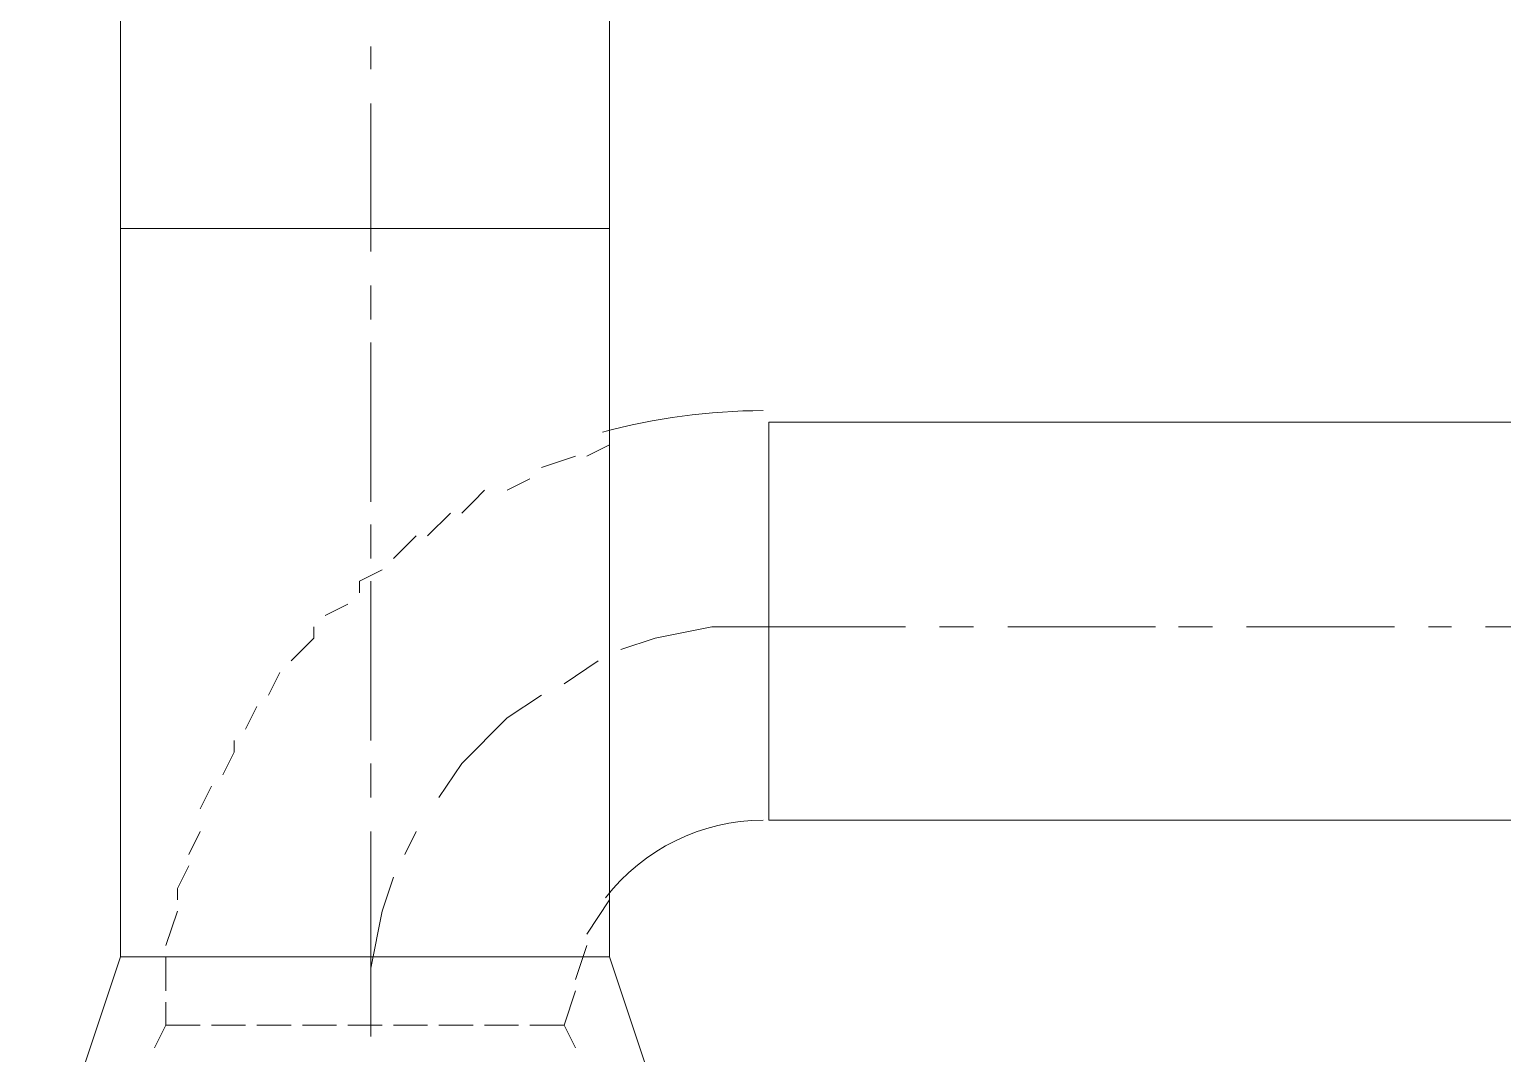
# Model space of a CAD drawing. Header units: metres. Extents: x -941 to 1333, y -28 to 1490.
# Drawn here: x 994.701 to 996.897, y 354.016 to 355.542 of the extents above; entities that cross this region are included whole.
import ezdxf

# ---------------------------------------------------------------- set-up
doc = ezdxf.new("R2010")
doc.units = ezdxf.units.M

msp = doc.modelspace()

# ---------------------------------------------------------------- linework, layer by layer
at = {"lineweight": 0}
for points in [[(994.8368, 356.059), (994.8368, 354.15966), (995.56602, 354.15966), (995.56602, 356.059)], [(995.20989, 355.51633), (995.20989, 355.48242)], [(995.20989, 355.43154), (995.20989, 355.21108)], [(995.56602, 355.245), (994.8368, 355.245)], [(995.20989, 355.16021), (995.20989, 355.10933)], [(995.20989, 355.07542), (995.20989, 354.838)], [(995.56602, 354.92279), (995.5321, 354.90583)], [(995.51514, 354.90583), (995.46427, 354.88887)], [(995.44731, 354.87192), (995.41339, 354.85496)], [(995.37947, 354.85496), (995.36251, 354.838), (995.34556, 354.82104)], [(995.20989, 354.80408), (995.20989, 354.75321)], [(995.3286, 354.82104), (995.29468, 354.78712)], [(995.27772, 354.78712), (995.24381, 354.75321)], [(995.22685, 354.73625), (995.19293, 354.71929), (995.19293, 354.70233)], [(995.20989, 354.71929), (995.20989, 354.48187)], [(995.17597, 354.68537), (995.14206, 354.66841)], [(995.1251, 354.65146), (995.1251, 354.6345), (995.09118, 354.60058)], [(996.00693, 354.65146), (995.80343, 354.65146), (995.71864, 354.65146), (995.63385, 354.6345), (995.58297, 354.61754)], [(996.10868, 354.65146), (996.05781, 354.65146)], [(996.38002, 354.65146), (996.15956, 354.65146)], [(996.46481, 354.65146), (996.41394, 354.65146)], [(996.73615, 354.65146), (996.51569, 354.65146)], [(996.82094, 354.65146), (996.78702, 354.65146)], [(997.09227, 354.65146), (996.87181, 354.65146)], [(995.54906, 354.60058), (995.49818, 354.56666)], [(995.07422, 354.58362), (995.05726, 354.54971)], [(995.46427, 354.54971), (995.41339, 354.51579), (995.34556, 354.44796), (995.31164, 354.39708)], [(995.04031, 354.53275), (995.02335, 354.49883)], [(995.00639, 354.48187), (995.00639, 354.46491), (994.98943, 354.431)], [(995.20989, 354.44796), (995.20989, 354.39708)], [(994.97247, 354.41404), (994.95551, 354.38012)], [(994.95551, 354.34621), (994.93855, 354.31229)], [(995.20989, 354.34621), (995.20989, 354.12575)], [(995.27772, 354.34621), (995.26076, 354.31229)], [(994.93855, 354.29533), (994.9216, 354.26141), (994.9216, 354.24445)], [(995.24381, 354.27837), (995.22685, 354.2275), (995.20989, 354.1427), (995.20989, 354.05791), (995.20989, 354.15966)], [(995.56602, 354.24445), (995.5321, 354.19358)], [(994.9216, 354.2275), (994.90464, 354.17662)], [(995.5321, 354.17662), (995.51514, 354.12575)], [(994.8368, 354.15966), (994.70114, 353.75266)], [(994.90464, 354.15966), (994.90464, 354.10879)], [(995.56602, 354.15966), (995.70168, 353.75266)], [(995.51514, 354.10879), (995.49818, 354.05791), (995.44731, 354.05791)], [(994.90464, 354.09183), (994.90464, 354.05791), (994.95551, 354.05791)], [(994.88768, 354.024), (994.90464, 354.05791)], [(994.97247, 354.05791), (995.02335, 354.05791)], [(995.04031, 354.05791), (995.09118, 354.05791)], [(995.10814, 354.05791), (995.15901, 354.05791)], [(995.17597, 354.05791), (995.22685, 354.05791)], [(995.20989, 354.07487), (995.20989, 354.04095)], [(995.24381, 354.05791), (995.29468, 354.05791)], [(995.31164, 354.05791), (995.36251, 354.05791)], [(995.37947, 354.05791), (995.43035, 354.05791)], [(995.51514, 354.024), (995.49818, 354.05791)]]:
    msp.add_lwpolyline(points, dxfattribs=at)
msp.add_lwpolyline([(995.80343, 354.95671), (1002.07804, 354.95671), (1002.07804, 354.36316), (995.80343, 354.36316)], close=True, dxfattribs=at)
for centre, radius, start, end in [((995.79495, 354.06639), 0.90727, 89.99998, 105.29849), ((995.79496, 354.06638), 0.29678, 90.00023, 142.33799)]:
    msp.add_arc(centre, radius, start, end, dxfattribs=at)

doc.saveas('drawing.dxf')
